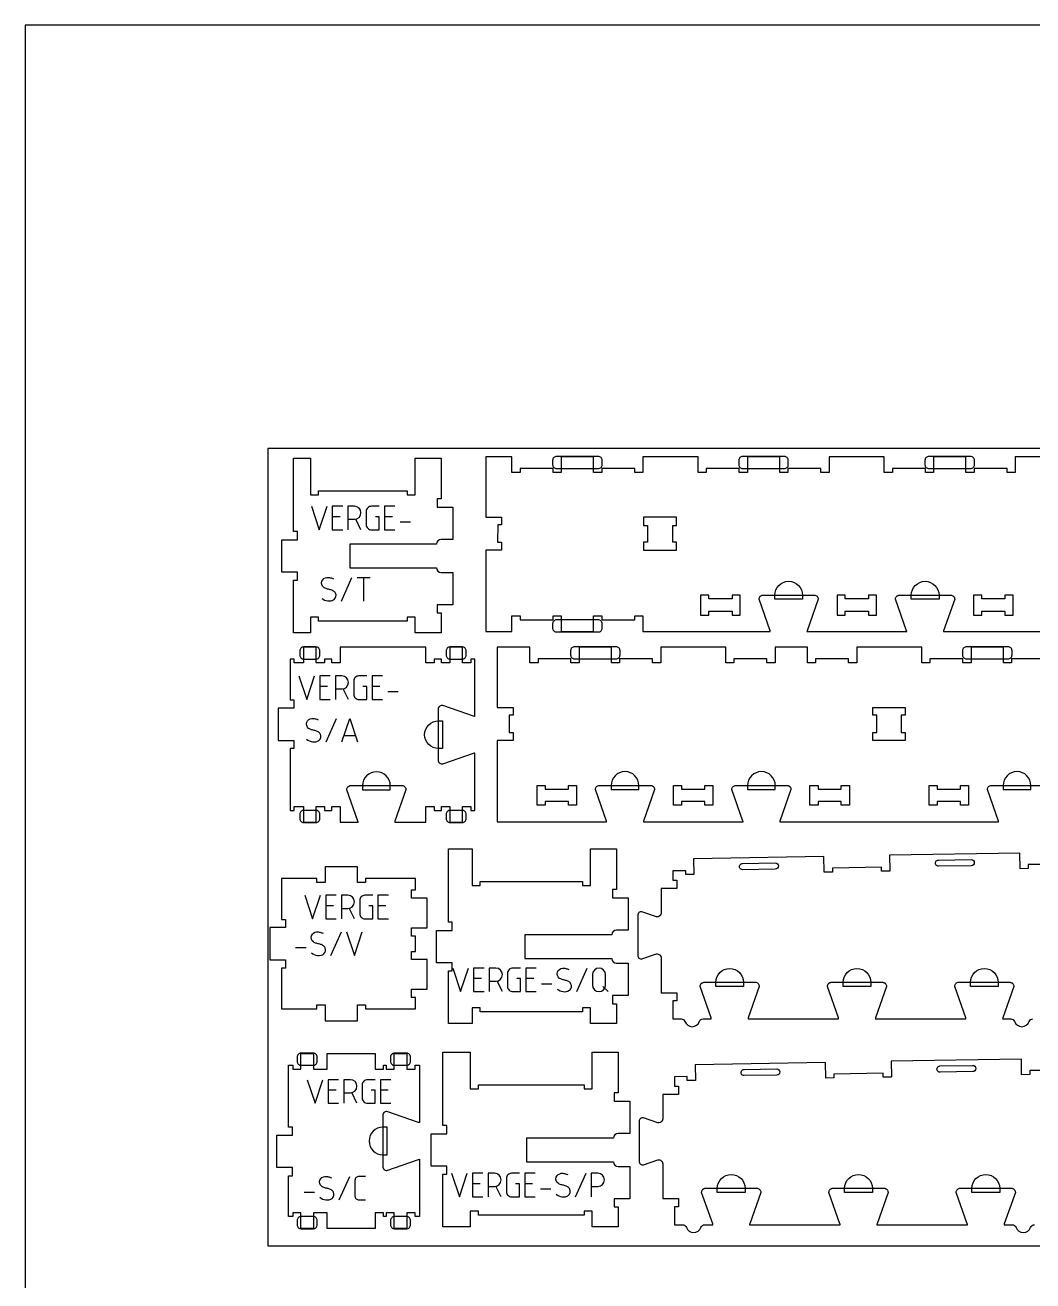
# Model space of a CAD drawing. Extents: x 0 to 4485, y 0 to 14364.
# Drawn here: x 0 to 1543, y 9265 to 11187 of the extents above; entities that cross this region are included whole.
import ezdxf

# ---------------------------------------------------------------- set-up
doc = ezdxf.new("R2010")
doc.units = 0
for name, color, linetype in [('0_SHEET_SPRUCEPLY_2440X122', 1, 'CONTINUOUS'), ('1_ANYTOOL_1MMDEEP_LABELS_S', 2, 'CONTINUOUS'), ('3_ANYTOOL_CUTTHROUGH_INSID', 4, 'CONTINUOUS'), ('4_ANYTOOL_CUTTHROUGH_OUTSI', 5, 'CONTINUOUS'), ('5_ANYTOOL_HALF_MILL_9MM_IN', 3, 'CONTINUOUS'), ('DONOTCUT', 7, 'CONTINUOUS')]:
    doc.layers.add(name, color=color, linetype=linetype)

msp = doc.modelspace()

# ---------------------------------------------------------------- linework, layer by layer
at = {"layer": '0_SHEET_SPRUCEPLY_2440X122'}
msp.add_lwpolyline([(371.7, 10538.9), (371.7, 9318.9), (2811.7, 9318.9), (2811.7, 10538.9)], close=True, dxfattribs=at)
at = {"layer": '1_ANYTOOL_1MMDEEP_LABELS_S', "color": 2}
for points in [[(438.2, 10450.7), (450.2, 10414.7), (462.2, 10450.7)], [(486.2, 10450.7), (470.2, 10450.7), (470.2, 10414.7), (486.2, 10414.7)], [(482.2, 10434.7), (470.2, 10434.7)], [(566.2, 10450.7), (550.2, 10450.7), (550.2, 10414.7), (566.2, 10414.7)], [(562.2, 10434.7), (550.2, 10434.7)], [(514.2, 10414.7), (506.1, 10430.9)], [(574.2, 10426.7), (590.2, 10426.7)], [(484.2, 10305.7), (500.2, 10341.7)], [(508.2, 10341.7), (528.2, 10341.7)], [(518.2, 10341.7), (518.2, 10305.7)], [(419.1, 10191.1), (431.1, 10155.1), (443.1, 10191.1)], [(467.1, 10191.1), (451.1, 10191.1), (451.1, 10155.1), (467.1, 10155.1)], [(547.1, 10191.1), (531.1, 10191.1), (531.1, 10155.1), (547.1, 10155.1)], [(463.1, 10175.1), (451.1, 10175.1)], [(495.1, 10155.1), (487, 10171.2)], [(543.1, 10175.1), (531.1, 10175.1)], [(555.1, 10167.1), (571.1, 10167.1)], [(460.9, 10090.1), (476.9, 10126.1)], [(484.9, 10090.1), (496.9, 10126.1), (508.9, 10090.1)], [(488.2, 10100.1), (505.6, 10100.1)], [(428.2, 9855.4), (440.2, 9819.4), (452.2, 9855.4)], [(476.2, 9855.4), (460.2, 9855.4), (460.2, 9819.4), (476.2, 9819.4)], [(472.2, 9839.4), (460.2, 9839.4)], [(556.2, 9855.4), (540.2, 9855.4), (540.2, 9819.4), (556.2, 9819.4)], [(552.2, 9839.4), (540.2, 9839.4)], [(504.2, 9819.4), (496.1, 9835.5)], [(468.2, 9763.4), (484.2, 9799.4)], [(492.2, 9799.4), (504.2, 9763.4), (516.2, 9799.4)], [(414.2, 9775.4), (430.2, 9775.4)], [(654.6, 9744), (666.6, 9708), (678.6, 9744)], [(702.6, 9744), (686.6, 9744), (686.6, 9708), (702.6, 9708)], [(782.6, 9744), (766.6, 9744), (766.6, 9708), (782.6, 9708)], [(844.6, 9708), (860.6, 9744)], [(698.6, 9728), (686.6, 9728)], [(730.6, 9708), (722.5, 9724.1)], [(778.6, 9728), (766.6, 9728)], [(790.6, 9720), (806.6, 9720)], [(892.6, 9708), (884.6, 9716)], [(432, 9573.3), (444, 9537.3), (456, 9573.3)], [(480, 9573.3), (464, 9573.3), (464, 9537.3), (480, 9537.3)], [(560, 9573.3), (544, 9573.3), (544, 9537.3), (560, 9537.3)], [(476, 9557.3), (464, 9557.3)], [(508, 9537.3), (500, 9553.5)], [(556, 9557.3), (544, 9557.3)], [(481, 9389.3), (497, 9425.3)], [(652.8, 9430.1), (664.8, 9394.1), (676.8, 9430.1)], [(700.8, 9430.1), (684.8, 9430.1), (684.8, 9394.1), (700.8, 9394.1)], [(780.8, 9430.1), (764.8, 9430.1), (764.8, 9394.1), (780.8, 9394.1)], [(842.8, 9394.1), (858.8, 9430.1)], [(427, 9401.3), (443, 9401.3)], [(696.8, 9414.1), (684.8, 9414.1)], [(728.8, 9394.1), (720.7, 9410.2)], [(776.8, 9414.1), (764.8, 9414.1)], [(788.8, 9406.1), (804.8, 9406.1)]]:
    msp.add_lwpolyline(points, dxfattribs=at)
for points in [[(494.2, 10430.7), (504.2, 10430.7, 1), (504.2, 10450.7), (494.2, 10450.7), (494.2, 10414.7)], [(542.2, 10450.7), (530.2, 10450.7, 0.414214), (522.2, 10442.7), (522.2, 10422.7, 0.414214), (530.2, 10414.7), (542.2, 10414.7), (542.2, 10434.7), (536.2, 10434.7)], [(454.2, 10309.7, 0.136555), (463.4, 10305.9, 0.071716), (468.6, 10306, 0.133522), (473.2, 10308.1, 0.344001), (475.3, 10317.5, 0.153745), (471.8, 10321.2, 0.071568), (467.1, 10323, -0.00912), (461.9, 10324.3, -0.090615), (457.3, 10326.5, -0.340346), (454.5, 10335.9, -0.284273), (462.2, 10341.7, -0.092596), (467.2, 10341.3, -0.017533), (472.2, 10339.7)], [(475.1, 10171.1), (485.1, 10171.1, 1), (485.1, 10191.1), (475.1, 10191.1), (475.1, 10155.1)], [(523.1, 10191.1), (511.1, 10191.1, 0.414214), (503.1, 10183.1), (503.1, 10163.1, 0.414214), (511.1, 10155.1), (523.1, 10155.1), (523.1, 10175.1), (517.1, 10175.1)], [(430.9, 10094.1, 0.136555), (440.2, 10090.2, 0.071716), (445.3, 10090.3, 0.133522), (449.9, 10092.4, 0.344001), (452, 10101.8, 0.153745), (448.5, 10105.5, 0.071568), (443.8, 10107.4, -0.00912), (438.6, 10108.7, -0.090615), (434.1, 10110.8, -0.340346), (431.3, 10120.2, -0.284273), (439, 10126.1, -0.092596), (444, 10125.6, -0.017533), (448.9, 10124.1)], [(484.2, 9835.4), (494.2, 9835.4, 1), (494.2, 9855.4), (484.2, 9855.4), (484.2, 9819.4)], [(532.2, 9855.4), (520.2, 9855.4, 0.414214), (512.2, 9847.4), (512.2, 9827.4, 0.414214), (520.2, 9819.4), (532.2, 9819.4), (532.2, 9839.4), (526.2, 9839.4)], [(438.2, 9767.4, 0.136555), (447.5, 9763.5, 0.071716), (452.6, 9763.6, 0.133522), (457.3, 9765.7, 0.344001), (459.3, 9775.1, 0.153745), (455.8, 9778.8, 0.071568), (451.1, 9780.7, -0.00912), (446, 9782, -0.090615), (441.4, 9784.1, -0.340346), (438.6, 9793.5, -0.284273), (446.3, 9799.4, -0.092596), (451.3, 9798.9, -0.017533), (456.2, 9797.4)], [(710.6, 9724), (720.6, 9724, 1), (720.6, 9744), (710.6, 9744), (710.6, 9708)], [(758.6, 9744), (746.6, 9744, 0.414214), (738.6, 9736), (738.6, 9716, 0.414214), (746.6, 9708), (758.6, 9708), (758.6, 9728), (752.6, 9728)], [(814.6, 9712, 0.136555), (823.9, 9708.1, 0.071716), (829, 9708.2, 0.133522), (833.7, 9710.3, 0.344001), (835.7, 9719.7, 0.153745), (832.2, 9723.4, 0.071568), (827.5, 9725.3, -0.00912), (822.4, 9726.5, -0.090615), (817.8, 9728.7, -0.340346), (815, 9738.1, -0.284273), (822.7, 9744, -0.092596), (827.7, 9743.5, -0.017533), (832.6, 9742)], [(488, 9553.3), (498, 9553.3, 1), (498, 9573.3), (488, 9573.3), (488, 9537.3)], [(536, 9573.3), (524, 9573.3, 0.414214), (516, 9565.3), (516, 9545.3, 0.414214), (524, 9537.3), (536, 9537.3), (536, 9557.3), (530, 9557.3)], [(451, 9393.3, 0.136555), (460.3, 9389.4, 0.071716), (465.5, 9389.5, 0.133522), (470.1, 9391.7, 0.344001), (472.1, 9401.1, 0.153745), (468.7, 9404.8, 0.071568), (463.9, 9406.6, -0.00912), (458.8, 9407.9, -0.090615), (454.2, 9410.1, -0.340346), (451.4, 9419.5, -0.284273), (459.1, 9425.3, -0.092596), (464.1, 9424.9, -0.017533), (469, 9423.3)], [(521, 9425.3), (511, 9425.3, 0.414214), (505, 9419.3), (505, 9395.3, 0.414214), (511, 9389.3), (521, 9389.3)], [(708.8, 9410.1), (718.8, 9410.1, 1), (718.8, 9430.1), (708.8, 9430.1), (708.8, 9394.1)], [(756.8, 9430.1), (744.8, 9430.1, 0.414214), (736.8, 9422.1), (736.8, 9402.1, 0.414214), (744.8, 9394.1), (756.8, 9394.1), (756.8, 9414.1), (750.8, 9414.1)], [(812.8, 9398.1, 0.136555), (822.1, 9394.2, 0.071716), (827.2, 9394.3, 0.133522), (831.8, 9396.4, 0.344001), (833.9, 9405.8, 0.153745), (830.4, 9409.5, 0.071568), (825.7, 9411.4, -0.00912), (820.5, 9412.6, -0.090615), (816, 9414.8, -0.340346), (813.2, 9424.2, -0.284273), (820.9, 9430.1, -0.092596), (825.9, 9429.6, -0.017533), (830.8, 9428.1)], [(866.8, 9410.1), (876.8, 9410.1, 1), (876.8, 9430.1), (866.8, 9430.1), (866.8, 9394.1)]]:
    msp.add_lwpolyline(points, format="xyb", dxfattribs=at)
msp.add_lwpolyline([(868.6, 9718, 1), (888.6, 9718), (888.6, 9734, 1), (868.6, 9734)], format="xyb", close=True, dxfattribs=at)
at = {"layer": '3_ANYTOOL_CUTTHROUGH_INSID'}
for points in [[(991.4, 10395.8), (991.4, 10421.3), (997.4, 10421.3), (997.4, 10433.8), (946.9, 10433.8), (946.9, 10421.3), (952.9, 10421.3), (952.9, 10395.8), (946.9, 10395.8), (946.9, 10383.3), (997.4, 10383.3), (997.4, 10395.8)], [(1046.7, 10290.3), (1082.2, 10290.3), (1082.2, 10284.3), (1094.7, 10284.3), (1094.7, 10314.8), (1082.2, 10314.8), (1082.2, 10308.8), (1046.7, 10308.8), (1046.7, 10314.8), (1034.2, 10314.8), (1034.2, 10284.3), (1046.7, 10284.3)], [(1255.6, 10290.3), (1291.1, 10290.3), (1291.1, 10284.3), (1303.6, 10284.3), (1303.6, 10314.8), (1291.1, 10314.8), (1291.1, 10308.8), (1255.6, 10308.8), (1255.6, 10314.8), (1243.1, 10314.8), (1243.1, 10284.3), (1255.6, 10284.3)], [(1464.5, 10290.3), (1500, 10290.3), (1500, 10284.3), (1512.5, 10284.3), (1512.5, 10314.8), (1500, 10314.8), (1500, 10308.8), (1464.5, 10308.8), (1464.5, 10314.8), (1452, 10314.8), (1452, 10284.3), (1464.5, 10284.3)], [(1347.4, 10142.4), (1347.4, 10131.1), (1341.4, 10131.1), (1341.4, 10104.6), (1347.4, 10104.6), (1347.4, 10092.1), (1297.8, 10092.1), (1297.8, 10104.6), (1303.8, 10104.6), (1303.8, 10131.1), (1297.8, 10131.1), (1297.7, 10142.6), (1347.4, 10142.6)], [(831.7, 9999.1), (796.2, 9999.1), (796.2, 9993.1), (783.7, 9993.1), (783.7, 10023.6), (796.2, 10023.6), (796.2, 10017.6), (831.7, 10017.6), (831.7, 10023.6), (844.2, 10023.6), (844.2, 9993.1), (831.7, 9993.1)], [(1040.6, 9999.1), (1005.1, 9999.1), (1005.1, 9993.1), (992.6, 9993.1), (992.6, 10023.6), (1005.1, 10023.6), (1005.1, 10017.6), (1040.6, 10017.6), (1040.6, 10023.6), (1053.1, 10023.6), (1053.1, 9993.1), (1040.6, 9993.1)], [(1249.5, 9999.1), (1214, 9999.1), (1214, 9993.1), (1201.5, 9993.1), (1201.5, 10023.6), (1214, 10023.6), (1214, 10017.6), (1249.5, 10017.6), (1249.5, 10023.6), (1262, 10023.6), (1262, 9993.1), (1249.5, 9993.1)], [(1431.8, 9999.1), (1396.3, 9999.1), (1396.3, 9993.1), (1383.8, 9993.1), (1383.8, 10023.6), (1396.3, 10023.6), (1396.3, 10017.6), (1431.8, 10017.6), (1431.8, 10023.6), (1444.3, 10023.6), (1444.3, 9993.1), (1431.8, 9993.1)]]:
    msp.add_lwpolyline(points, close=True, dxfattribs=at)
for points in [[(1098.4, 9904.1), (1148.3, 9905, -1), (1148.5, 9895.5), (1098.5, 9894.6, -1)], [(1398.3, 9909.4), (1448.3, 9910.2, -1), (1448.5, 9900.7), (1398.5, 9899.9, -1)], [(1100.7, 9589), (1150.7, 9589.9, -1), (1150.8, 9580.4), (1100.8, 9579.5, -1)], [(1400.6, 9594.3), (1450.6, 9595.1, -1), (1450.8, 9585.6), (1400.8, 9584.8, -1)]]:
    msp.add_lwpolyline(points, format="xyb", close=True, dxfattribs=at)
at = {"layer": '4_ANYTOOL_CUTTHROUGH_OUTSI'}
for points in [[(637.1, 10399.9, 0.404147), (629.9, 10392.9), (496.9, 10392.9), (496.9, 10356.4), (629.9, 10356.4), (629.9, 10356.4, 0.404147), (637.1, 10349.4), (654.9, 10349.4), (654.9, 10299.9), (630.9, 10299.9), (630.9, 10287.4), (636.9, 10287.4), (636.9, 10256.9), (597.4, 10256.9), (597.4, 10280.9), (584.9, 10280.9), (584.9, 10274.9), (449.3, 10274.9), (449.3, 10280.9), (436.8, 10280.9), (436.8, 10256.9), (411.1, 10256.9), (411.1, 10337.4), (417.1, 10337.4), (417.1, 10337.7), (417.1, 10349.7), (417.1, 10349.9), (393.1, 10349.9), (393.1, 10399.4), (417.1, 10399.4), (417.1, 10399.7), (417.1, 10411.7), (417.1, 10411.9), (411.1, 10411.9), (411.1, 10524.4), (436.8, 10524.4), (436.8, 10468.7), (436.8, 10468.4), (449.3, 10468.4), (449.3, 10468.7), (449.3, 10474.4), (584.9, 10474.4), (584.9, 10468.4), (585.1, 10468.4), (597.1, 10468.4), (597.4, 10468.4), (597.4, 10468.7), (597.4, 10524.4), (636.9, 10524.4), (636.9, 10461.9), (630.9, 10461.9), (630.9, 10449.4), (654.9, 10449.4), (654.9, 10399.9), (637.1, 10399.9)], [(482.2, 10234.9), (482.2, 10211.1), (482.2, 10210.9), (469.7, 10210.9), (469.7, 10216.9), (458.2, 10216.9), (458.2, 10210.9), (445.7, 10210.9), (445.7, 10234.9), (426.2, 10234.9), (426.2, 10210.9), (412.1, 10210.9), (412.1, 10216.9), (405.6, 10216.9), (405.6, 10154.4), (411.6, 10154.4), (411.6, 10141.9), (387.6, 10141.9), (387.6, 10092.4), (411.6, 10092.4), (411.6, 10079.9), (405.6, 10079.9), (405.6, 9985.4), (412.1, 9985.4), (412.1, 9991.1), (412.1, 9991.3), (426.2, 9991.3), (426.2, 9967.4), (445.7, 9967.4), (445.7, 9991.3), (458.2, 9991.3), (458.2, 9985.4), (469.7, 9985.4), (469.7, 9991.3), (482.2, 9991.3), (482.2, 9991.1), (482.2, 9967.4), (509.7, 9967.4, 0.061485), (509.5, 9968.7), (492.6, 10017), (492.6, 10017.1), (492.6, 10017.1, -0.198912), (494.4, 10021.5), (494.5, 10021.6), (494.6, 10021.7), (494.7, 10021.8), (494.9, 10021.9), (495, 10022), (495.1, 10022.1), (495.2, 10022.2), (495.4, 10022.3), (495.5, 10022.4), (495.6, 10022.5), (495.7, 10022.5), (495.9, 10022.6), (496, 10022.7), (496.2, 10022.7), (496.3, 10022.8), (496.4, 10022.9), (496.6, 10022.9), (496.7, 10023), (496.9, 10023), (497, 10023.1), (497.2, 10023.1), (497.3, 10023.2), (497.5, 10023.2), (497.6, 10023.2), (497.8, 10023.3), (497.9, 10023.3), (498.1, 10023.3), (498.2, 10023.3), (498.4, 10023.3), (498.5, 10023.3), (498.7, 10023.3), (498.8, 10023.4), (576.8, 10023.4, -0.414214), (583.1, 10017.1), (583.1, 10017.1), (583.1, 10017), (566.2, 9968.7, 0.061485), (565.9, 9967.4), (613.7, 9967.4), (613.7, 9991.1), (613.7, 9991.3), (626.2, 9991.3), (626.2, 9991.1), (626.2, 9985.4), (637.7, 9985.4), (637.7, 9991.3), (650.2, 9991.3), (650.2, 9991.1), (650.2, 9967.4), (669.7, 9967.4), (669.7, 9991.1), (669.7, 9991.3), (682.2, 9991.3), (682.2, 9985.4), (688.7, 9985.4), (688.7, 10073, 0.061485), (687.3, 10072.8), (639, 10055.9), (639, 10055.9), (638.9, 10055.9, -0.198912), (634.5, 10057.7), (634.4, 10057.8), (634.3, 10057.9), (634.2, 10058), (634.1, 10058.1), (634, 10058.2), (633.9, 10058.4), (633.8, 10058.5), (633.7, 10058.6), (633.7, 10058.7), (633.6, 10058.9), (633.5, 10059), (633.4, 10059.1), (633.4, 10059.3), (633.3, 10059.4), (633.2, 10059.6), (633.2, 10059.7), (633.1, 10059.9), (633, 10060), (633, 10060.1), (632.9, 10060.3), (632.9, 10060.4), (632.9, 10060.6), (632.8, 10060.7), (632.8, 10060.9), (632.8, 10061), (632.7, 10061.2), (632.7, 10061.3), (632.7, 10061.5), (632.7, 10061.6), (632.7, 10061.8), (632.7, 10062), (632.7, 10062.1), (632.7, 10140.1), (632.7, 10140.3), (632.7, 10140.4), (632.7, 10140.6), (632.7, 10140.7), (632.7, 10140.9), (632.7, 10141), (632.8, 10141.2), (632.8, 10141.3), (632.8, 10141.5), (632.9, 10141.6), (632.9, 10141.8), (632.9, 10141.9), (633, 10142.1), (633, 10142.2), (633.1, 10142.3), (633.2, 10142.5), (633.2, 10142.6), (633.3, 10142.8), (633.4, 10142.9), (633.4, 10143.1), (633.5, 10143.2), (633.6, 10143.3), (633.7, 10143.5), (633.7, 10143.6), (633.8, 10143.7), (633.9, 10143.8), (634, 10144), (634.1, 10144.1), (634.2, 10144.2), (634.3, 10144.3), (634.4, 10144.4), (634.5, 10144.5, -0.198912), (638.9, 10146.4), (639, 10146.4), (639, 10146.3), (687.3, 10129.4, 0.061485), (688.7, 10129.2), (688.7, 10216.9), (682.2, 10216.9), (682.2, 10210.9), (669.7, 10210.9), (669.7, 10211.1), (669.7, 10234.9), (650.2, 10234.9), (650.2, 10211.1), (650.2, 10210.9), (637.7, 10210.9), (637.7, 10211.1), (637.7, 10216.9), (626.2, 10216.9), (626.2, 10210.9), (613.7, 10210.9), (613.7, 10211.1), (613.7, 10234.9)], [(905.5, 9802.1, 0.404147), (898.2, 9795.1), (765.2, 9795.1), (765.2, 9794.8), (765.2, 9758.8), (765.2, 9758.6), (898.2, 9758.6), (898.2, 9758.6, 0.404147), (905.5, 9751.6), (923.2, 9751.6), (923.2, 9702.1), (899.2, 9702.1), (899.2, 9701.8), (899.2, 9689.8), (899.2, 9689.6), (905.2, 9689.6), (905.2, 9659.1), (865.7, 9659.1), (865.7, 9682.8), (865.7, 9683.1), (853.2, 9683.1), (853.2, 9677.1), (696.7, 9677.1), (696.7, 9683.1), (684.2, 9683.1), (684.2, 9682.8), (684.2, 9659.1), (648, 9659.1), (648, 9739.6), (654, 9739.6), (654, 9739.8), (654, 9751.8), (654, 9752.1), (630, 9752.1), (630, 9801.6), (654, 9801.6), (654, 9801.8), (654, 9813.8), (654, 9814.1), (648, 9814.1), (648, 9926.6), (684.2, 9926.6), (684.2, 9870.8), (684.2, 9870.6), (696.7, 9870.6), (696.7, 9876.6), (853.2, 9876.6), (853.2, 9870.8), (853.2, 9870.6), (853.5, 9870.6), (865.5, 9870.6), (865.7, 9870.6), (865.7, 9870.8), (865.7, 9926.6), (905.2, 9926.6), (905.2, 9864.1), (899.2, 9864.1), (899.2, 9863.8), (899.2, 9851.8), (899.2, 9851.6), (923.2, 9851.6), (923.2, 9802.1), (905.5, 9802.1)], [(462.6, 9345.8), (462.6, 9369.8), (441.7, 9369.8), (441.7, 9369.6), (441.7, 9345.8), (422.2, 9345.8), (422.2, 9369.6), (422.2, 9369.8), (409.7, 9369.8), (409.7, 9369.6), (409.7, 9363.8), (403.2, 9363.8), (403.2, 9426.3), (409.2, 9426.3), (409.2, 9426.6), (409.2, 9438.6), (409.2, 9438.8), (385.2, 9438.8), (385.2, 9488.3), (409.2, 9488.3), (409.2, 9488.6), (409.2, 9500.6), (409.2, 9500.8), (403.2, 9500.8), (403.2, 9595.3), (409.7, 9595.3), (409.7, 9589.3), (422.2, 9589.3), (422.2, 9589.6), (422.2, 9613.3), (441.7, 9613.3), (441.7, 9589.6), (441.7, 9589.3), (441.9, 9589.3), (462.4, 9589.3), (462.6, 9589.3), (462.6, 9613.3), (536.1, 9613.3), (536.1, 9589.3), (548.6, 9589.3), (548.6, 9595.3), (552.6, 9595.3), (552.6, 9589.3), (565.1, 9589.3), (565.1, 9589.6), (565.1, 9613.3), (584.6, 9613.3), (584.6, 9589.6), (584.6, 9589.3), (597.1, 9589.3), (597.1, 9595.3), (603.6, 9595.3), (603.6, 9507.7), (603.6, 9507.7, -0.061485), (602.2, 9507.9), (553.9, 9524.8), (553.9, 9524.8), (553.9, 9524.8), (553.9, 9524.8, 0.198912), (549.4, 9523), (549.3, 9522.9), (549.2, 9522.8), (549.1, 9522.7), (549, 9522.5), (548.9, 9522.4), (548.8, 9522.3), (548.8, 9522.2), (548.7, 9522.1), (548.6, 9521.9), (548.5, 9521.8), (548.4, 9521.7), (548.3, 9521.5), (548.3, 9521.4), (548.2, 9521.2), (548.1, 9521.1), (548.1, 9521), (548, 9520.8), (548, 9520.7), (547.9, 9520.5), (547.9, 9520.4), (547.8, 9520.2), (547.8, 9520.1), (547.8, 9519.9), (547.7, 9519.8), (547.7, 9519.6), (547.7, 9519.5), (547.7, 9519.3), (547.6, 9519.2), (547.6, 9519), (547.6, 9518.9), (547.6, 9518.7), (547.6, 9518.6), (547.6, 9440.6), (547.6, 9440.4), (547.6, 9440.3), (547.6, 9440.1), (547.6, 9440), (547.7, 9439.8), (547.7, 9439.7), (547.7, 9439.5), (547.7, 9439.4), (547.8, 9439.2), (547.8, 9439.1), (547.8, 9438.9), (547.9, 9438.8), (547.9, 9438.6), (548, 9438.5), (548, 9438.3), (548.1, 9438.2), (548.1, 9438), (548.2, 9437.9), (548.3, 9437.8), (548.3, 9437.6), (548.4, 9437.5), (548.5, 9437.4), (548.6, 9437.2), (548.7, 9437.1), (548.8, 9437), (548.8, 9436.8), (548.9, 9436.7), (549, 9436.6), (549.1, 9436.5), (549.2, 9436.4), (549.3, 9436.3), (549.4, 9436.2, 0.198912), (553.9, 9434.3), (553.9, 9434.3), (553.9, 9434.3), (602.2, 9451.2), (602.2, 9451.2, -0.061485), (603.6, 9451.5), (603.6, 9363.8), (597.1, 9363.8), (597.1, 9369.6), (597.1, 9369.8), (584.6, 9369.8), (584.6, 9369.6), (584.6, 9345.8), (565.1, 9345.8), (565.1, 9369.6), (565.1, 9369.8), (552.6, 9369.8), (552.6, 9363.8), (548.6, 9363.8), (548.6, 9369.8), (536.1, 9369.8), (536.1, 9345.8), (462.6, 9345.8)], [(908.1, 9491, 0.404147), (900.8, 9484), (767.8, 9484), (767.8, 9483.8), (767.8, 9447.8), (767.8, 9447.5), (900.8, 9447.5), (900.8, 9447.5, 0.404147), (908.1, 9440.5), (925.8, 9440.5), (925.8, 9391), (901.8, 9391), (901.8, 9378.8), (901.8, 9378.5), (907.8, 9378.5), (907.8, 9348), (868.3, 9348), (868.3, 9372), (855.8, 9372), (855.8, 9371.8), (855.8, 9366), (693.9, 9366), (693.9, 9372), (681.4, 9372), (681.4, 9371.8), (681.4, 9348), (639.6, 9348), (639.6, 9428.5), (645.6, 9428.5), (645.6, 9441), (621.6, 9441), (621.6, 9490.5), (645.6, 9490.5), (645.6, 9490.8), (645.6, 9503), (639.6, 9503), (639.6, 9615.5), (681.4, 9615.5), (681.4, 9559.8), (681.4, 9559.5), (693.9, 9559.5), (693.9, 9565.5), (855.8, 9565.5), (855.8, 9559.5), (856.1, 9559.5), (868.1, 9559.5), (868.3, 9559.5), (868.3, 9559.8), (868.3, 9615.5), (907.8, 9615.5), (907.8, 9553), (901.8, 9553), (901.8, 9540.5), (925.8, 9540.5), (925.8, 9491), (908.1, 9491)]]:
    msp.add_lwpolyline(points, format="xyb", close=True, dxfattribs=at)
for points in [[(1573.3, 10526.3), (1515.7, 10526.3), (1515.7, 10502.6), (1515.7, 10502.3), (1503.2, 10502.3), (1503.2, 10508.3), (1452.7, 10508.3), (1452.7, 10502.3), (1440.2, 10502.3), (1440.2, 10502.6), (1440.2, 10526.3), (1390.7, 10526.3), (1390.7, 10502.6), (1390.7, 10502.3), (1378.2, 10502.3), (1378.2, 10508.3), (1327.7, 10508.3), (1327.7, 10502.3), (1315.2, 10502.3), (1315.2, 10502.6), (1315.2, 10526.3), (1230.7, 10526.3), (1230.7, 10502.6), (1230.7, 10502.3), (1218.2, 10502.3), (1218.2, 10502.6), (1218.2, 10508.3), (1167.7, 10508.3), (1167.7, 10502.6), (1167.7, 10502.3), (1155.2, 10502.3), (1155.2, 10526.3), (1105.7, 10526.3), (1105.7, 10502.6), (1105.7, 10502.3), (1093.2, 10502.3), (1093.2, 10508.3), (1042.7, 10508.3), (1042.7, 10502.3), (1030.2, 10502.3), (1030.2, 10502.6), (1030.2, 10526.3), (945.7, 10526.3), (945.7, 10502.6), (945.7, 10502.3), (933.2, 10502.3), (933.2, 10508.3), (882.7, 10508.3), (882.7, 10502.3), (870.2, 10502.3), (870.2, 10502.6), (870.2, 10526.3), (820.7, 10526.3), (820.7, 10502.3), (808.2, 10502.3), (808.2, 10508.3), (757.7, 10508.3), (757.7, 10502.3), (745.2, 10502.3), (745.2, 10502.6), (745.2, 10526.3), (705.4, 10526.3), (705.5, 10433.8), (729.5, 10433.8), (729.5, 10433.6), (729.5, 10422.3), (723.5, 10422.3), (723.4, 10395.8), (729.4, 10395.8), (729.4, 10395.6), (729.4, 10383.6), (729.4, 10383.3), (705.4, 10383.3), (705.4, 10258.8), (745.2, 10258.8), (745.2, 10282.6), (745.2, 10282.8), (757.7, 10282.8), (757.7, 10282.6), (757.7, 10276.8), (808.2, 10276.8), (808.2, 10282.6), (808.2, 10282.8), (820.7, 10282.8), (820.7, 10282.6), (820.7, 10258.8), (870.2, 10258.8), (870.2, 10282.6), (870.2, 10282.8), (882.7, 10282.8), (882.7, 10276.8), (933.2, 10276.8), (933.2, 10282.6), (933.2, 10282.8), (945.7, 10282.8), (945.7, 10282.6), (945.7, 10258.8), (1140.8, 10258.8), (1140.8, 10258.8, 0.061485), (1140.6, 10260.2), (1123.7, 10308.5), (1123.7, 10308.5), (1123.7, 10308.6), (1123.7, 10308.6, -0.198912), (1125.5, 10313), (1125.6, 10313.1), (1125.7, 10313.2), (1125.8, 10313.3), (1126, 10313.4), (1126.1, 10313.5), (1126.2, 10313.6), (1126.3, 10313.7), (1126.4, 10313.7), (1126.6, 10313.8), (1126.7, 10313.9), (1126.8, 10314), (1127, 10314.1), (1127.1, 10314.1), (1127.3, 10314.2), (1127.4, 10314.3), (1127.5, 10314.3), (1127.7, 10314.4), (1127.8, 10314.4), (1128, 10314.5), (1128.1, 10314.5), (1128.3, 10314.6), (1128.4, 10314.6), (1128.6, 10314.7), (1128.7, 10314.7), (1128.9, 10314.7), (1129, 10314.7), (1129.2, 10314.8), (1129.3, 10314.8), (1129.5, 10314.8), (1129.6, 10314.8), (1129.8, 10314.8), (1129.9, 10314.8), (1207.9, 10314.8, -0.414214), (1214.2, 10308.6), (1214.2, 10308.5), (1214.2, 10308.5), (1197.3, 10260.2), (1197.3, 10260.2, 0.061485), (1197, 10258.8), (1349.7, 10258.8, 0.061485), (1349.5, 10260.2), (1332.6, 10308.5), (1332.6, 10308.5), (1332.6, 10308.6), (1332.6, 10308.6, -0.198912), (1334.4, 10313), (1334.5, 10313.1), (1334.6, 10313.2), (1334.7, 10313.3), (1334.9, 10313.4), (1335, 10313.5), (1335.1, 10313.6), (1335.2, 10313.7), (1335.3, 10313.7), (1335.5, 10313.8), (1335.6, 10313.9), (1335.7, 10314), (1335.9, 10314.1), (1336, 10314.1), (1336.2, 10314.2), (1336.3, 10314.3), (1336.4, 10314.3), (1336.6, 10314.4), (1336.7, 10314.4), (1336.9, 10314.5), (1337, 10314.5), (1337.2, 10314.6), (1337.3, 10314.6), (1337.5, 10314.7), (1337.6, 10314.7), (1337.8, 10314.7), (1337.9, 10314.7), (1338.1, 10314.8), (1338.2, 10314.8), (1338.4, 10314.8), (1338.5, 10314.8), (1338.7, 10314.8), (1338.8, 10314.8), (1416.8, 10314.8, -0.414214), (1423.1, 10308.6), (1423.1, 10308.5), (1423.1, 10308.5), (1406.2, 10260.2), (1406.2, 10260.2, 0.061485), (1405.9, 10258.8), (1573.3, 10258.8)], [(1560.8, 10217.1), (1510.3, 10217.1), (1510.3, 10211.1), (1497.8, 10211.1), (1497.8, 10211.4), (1497.8, 10235.1), (1448.3, 10235.1), (1448.3, 10211.1), (1435.8, 10211.1), (1435.8, 10217.1), (1385.3, 10217.1), (1385.3, 10211.1), (1372.8, 10211.1), (1372.8, 10211.4), (1372.8, 10235.1), (1273.2, 10235.1), (1273.2, 10211.4), (1273.2, 10211.1), (1260.7, 10211.1), (1260.7, 10217.1), (1210.2, 10217.1), (1210.2, 10211.1), (1197.7, 10211.1), (1197.7, 10211.4), (1197.7, 10235.1), (1148.2, 10235.1), (1148.2, 10211.4), (1148.2, 10211.1), (1135.7, 10211.1), (1135.7, 10211.4), (1135.7, 10217.1), (1085.2, 10217.1), (1085.2, 10211.4), (1085.2, 10211.1), (1072.7, 10211.1), (1072.7, 10211.4), (1072.7, 10235.1), (973.2, 10235.1), (973.2, 10211.4), (973.2, 10211.1), (960.7, 10211.1), (960.7, 10217.1), (910.2, 10217.1), (910.2, 10211.4), (910.2, 10211.1), (897.7, 10211.1), (897.7, 10211.4), (897.7, 10235.1), (848.2, 10235.1), (848.2, 10211.4), (848.2, 10211.1), (835.7, 10211.1), (835.7, 10217.1), (785.2, 10217.1), (785.2, 10211.1), (772.7, 10211.1), (772.7, 10235.1), (722.9, 10235.1), (722.9, 10142.6), (747.3, 10142.6), (747.3, 10142.4), (747.3, 10131.1), (741.3, 10131.1), (741.3, 10104.6), (747.3, 10104.6), (747.3, 10092.1), (722.9, 10092.1), (722.9, 9967.6), (890.3, 9967.6), (890.3, 9967.6, 0.061485), (890, 9969), (873.1, 10017.3), (873.1, 10017.3), (873.1, 10017.4), (873.1, 10017.4, -0.414214), (879.4, 10023.6), (957.4, 10023.6), (957.5, 10023.6), (957.7, 10023.6), (957.8, 10023.6), (958, 10023.6), (958.1, 10023.6), (958.3, 10023.5), (958.4, 10023.5), (958.6, 10023.5), (958.7, 10023.5), (958.9, 10023.4), (959, 10023.4), (959.2, 10023.3), (959.3, 10023.3), (959.5, 10023.2), (959.6, 10023.2), (959.8, 10023.1), (959.9, 10023.1), (960, 10023), (960.2, 10022.9), (960.3, 10022.9), (960.5, 10022.8), (960.6, 10022.7), (960.7, 10022.6), (960.9, 10022.5), (961, 10022.5), (961.1, 10022.4), (961.2, 10022.3), (961.3, 10022.2), (961.5, 10022.1), (961.6, 10022), (961.7, 10021.9), (961.8, 10021.8, -0.198912), (963.6, 10017.4), (963.6, 10017.3), (963.6, 10017.3), (946.7, 9969), (946.7, 9969, 0.061485), (946.5, 9967.6), (1099.2, 9967.6, 0.061485), (1098.9, 9969), (1082, 10017.3), (1082, 10017.3), (1082, 10017.4), (1082, 10017.4, -0.414214), (1088.3, 10023.6), (1166.3, 10023.6), (1166.4, 10023.6), (1166.6, 10023.6), (1166.7, 10023.6), (1166.9, 10023.6), (1167, 10023.6), (1167.2, 10023.5), (1167.3, 10023.5), (1167.5, 10023.5), (1167.6, 10023.5), (1167.8, 10023.4), (1167.9, 10023.4), (1168.1, 10023.3), (1168.2, 10023.3), (1168.4, 10023.2), (1168.5, 10023.2), (1168.7, 10023.1), (1168.8, 10023.1), (1169, 10023), (1169.1, 10022.9), (1169.2, 10022.9), (1169.4, 10022.8), (1169.5, 10022.7), (1169.6, 10022.6), (1169.8, 10022.5), (1169.9, 10022.5), (1170, 10022.4), (1170.1, 10022.3), (1170.2, 10022.2), (1170.4, 10022.1), (1170.5, 10022), (1170.6, 10021.9), (1170.7, 10021.8, -0.198912), (1172.5, 10017.4), (1172.5, 10017.3), (1172.5, 10017.3), (1155.6, 9969), (1155.6, 9969, 0.061485), (1155.4, 9967.6), (1322.7, 9967.6), (1490.4, 9967.6), (1490.4, 9967.6, 0.061485), (1490.1, 9969), (1473.2, 10017.3), (1473.2, 10017.3), (1473.2, 10017.4), (1473.2, 10017.4, -0.414214), (1479.5, 10023.6), (1557.5, 10023.6)], [(1555.3, 9902.6), (1535.7, 9902.3), (1535.8, 9896.5), (1535.8, 9896.3), (1535.6, 9896.2), (1523.3, 9896), (1522.9, 9920), (1323.4, 9916.6), (1323.8, 9892.8), (1323.8, 9892.6), (1323.6, 9892.5), (1311.6, 9892.3), (1311.3, 9892.3), (1311.2, 9898.3), (1235.8, 9897), (1235.9, 9891), (1223.6, 9890.8), (1223.4, 9890.8), (1223.4, 9891.1), (1222.9, 9914.8), (1023.5, 9911.3), (1023.9, 9887.3), (1023.6, 9887.3), (1011.6, 9887.1), (1011.4, 9887.1), (1011.4, 9887.4), (1011.3, 9893.1), (991.8, 9892.8), (991.8, 9878.4), (997.8, 9878.4), (997.8, 9878.2), (997.8, 9866.2), (997.8, 9865.9), (973.8, 9865.9), (973.8, 9828.7), (973.8, 9828.7), (973.8, 9828.5), (973.7, 9828.4), (973.7, 9828.2), (973.7, 9828), (973.7, 9827.9), (973.7, 9827.7), (973.6, 9827.5), (973.6, 9827.4), (973.6, 9827.2), (973.5, 9827), (973.5, 9826.9), (973.4, 9826.7), (973.4, 9826.5), (973.3, 9826.4), (973.2, 9826.2), (973.2, 9826.1), (973.1, 9825.9), (973, 9825.8), (972.9, 9825.6), (972.9, 9825.5), (972.8, 9825.3), (972.7, 9825.2), (972.6, 9825), (972.5, 9824.9), (972.4, 9824.8), (972.3, 9824.6), (972.1, 9824.5), (972, 9824.4), (971.9, 9824.3), (971.8, 9824.1), (971.7, 9824), (971.5, 9823.9, -0.220464), (966.5, 9822.5), (966.5, 9822.5), (966.4, 9822.5), (944.4, 9830.2), (944.4, 9830.2, 0.219504), (939.8, 9828.9, 0.220464), (937.8, 9824.5), (937.8, 9763.7, 0.462342), (944.4, 9758), (966.4, 9765.7), (966.5, 9765.7), (966.5, 9765.7), (966.5, 9765.7, -0.220464), (971.5, 9764.3), (971.7, 9764.2), (971.8, 9764.1), (971.9, 9764), (972, 9763.8), (972.1, 9763.7), (972.3, 9763.6), (972.4, 9763.5), (972.5, 9763.3), (972.6, 9763.2), (972.7, 9763.1), (972.8, 9762.9), (972.9, 9762.8), (972.9, 9762.6), (973, 9762.5), (973.1, 9762.3), (973.2, 9762.2), (973.2, 9762), (973.3, 9761.8), (973.4, 9761.7), (973.4, 9761.5), (973.5, 9761.4), (973.5, 9761.2), (973.6, 9761), (973.6, 9760.9), (973.6, 9760.7), (973.7, 9760.5), (973.7, 9760.4), (973.7, 9760.2), (973.7, 9760), (973.7, 9759.9), (973.8, 9759.7), (973.8, 9759.5), (973.8, 9706.4), (997.8, 9706.4), (997.8, 9693.9), (991.8, 9693.9), (991.8, 9666.4), (1004.2, 9666.4), (1004.2, 9666.4, -0.317837), (1010.1, 9662.2, 0.317837), (1021.1, 9654.4, 0.317837), (1032.2, 9662.2, -0.317837), (1038.1, 9666.4), (1050.5, 9666.4, 0.061485), (1050.3, 9667.8), (1033.4, 9716), (1033.4, 9716.1), (1033.4, 9716.1), (1033.4, 9716.1, -0.198912), (1035.2, 9720.5), (1035.3, 9720.6), (1035.4, 9720.7), (1035.5, 9720.8), (1035.6, 9720.9), (1035.8, 9721), (1035.9, 9721.1), (1036, 9721.2), (1036.1, 9721.3), (1036.3, 9721.4), (1036.4, 9721.5), (1036.5, 9721.5), (1036.7, 9721.6), (1036.8, 9721.7), (1036.9, 9721.8), (1037.1, 9721.8), (1037.2, 9721.9), (1037.4, 9721.9), (1037.5, 9722), (1037.7, 9722), (1037.8, 9722.1), (1037.9, 9722.1), (1038.1, 9722.2), (1038.2, 9722.2), (1038.4, 9722.2), (1038.5, 9722.3), (1038.7, 9722.3), (1038.9, 9722.3), (1039, 9722.3), (1039.2, 9722.3), (1039.3, 9722.4), (1039.5, 9722.4), (1039.6, 9722.4), (1117.6, 9722.4, -0.414214), (1123.9, 9716.1), (1123.9, 9716.1), (1123.8, 9716), (1106.9, 9667.8), (1106.9, 9667.8, 0.061485), (1106.7, 9666.4), (1245.4, 9666.4, 0.061485), (1245.2, 9667.8), (1228.3, 9716), (1228.3, 9716.1), (1228.3, 9716.1), (1228.3, 9716.1, -0.198912), (1230.1, 9720.5), (1230.2, 9720.6), (1230.3, 9720.7), (1230.4, 9720.8), (1230.5, 9720.9), (1230.7, 9721), (1230.8, 9721.1), (1230.9, 9721.2), (1231, 9721.3), (1231.2, 9721.4), (1231.3, 9721.5), (1231.4, 9721.5), (1231.6, 9721.6), (1231.7, 9721.7), (1231.8, 9721.8), (1232, 9721.8), (1232.1, 9721.9), (1232.3, 9721.9), (1232.4, 9722), (1232.6, 9722), (1232.7, 9722.1), (1232.8, 9722.1), (1233, 9722.2), (1233.1, 9722.2), (1233.3, 9722.2), (1233.4, 9722.3), (1233.6, 9722.3), (1233.8, 9722.3), (1233.9, 9722.3), (1234.1, 9722.3), (1234.2, 9722.4), (1234.4, 9722.4), (1234.5, 9722.4), (1312.5, 9722.4), (1312.7, 9722.4), (1312.8, 9722.4), (1313, 9722.3), (1313.1, 9722.3), (1313.3, 9722.3), (1313.4, 9722.3), (1313.6, 9722.3), (1313.7, 9722.2), (1313.9, 9722.2), (1314, 9722.2), (1314.2, 9722.1), (1314.3, 9722.1), (1314.5, 9722), (1314.6, 9722), (1314.8, 9721.9), (1314.9, 9721.9), (1315, 9721.8), (1315.2, 9721.8), (1315.3, 9721.7), (1315.5, 9721.6), (1315.6, 9721.5), (1315.7, 9721.5), (1315.9, 9721.4), (1316, 9721.3), (1316.1, 9721.2), (1316.2, 9721.1), (1316.4, 9721), (1316.5, 9720.9), (1316.6, 9720.8), (1316.7, 9720.7), (1316.8, 9720.6), (1316.9, 9720.5, -0.198912), (1318.8, 9716.1), (1318.8, 9716.1), (1318.7, 9716), (1301.8, 9667.8), (1301.8, 9667.8, 0.061485), (1301.6, 9666.4), (1440.3, 9666.4, 0.061485), (1440.1, 9667.8), (1423.2, 9716), (1423.2, 9716.1), (1423.2, 9716.1), (1423.2, 9716.1, -0.414214), (1429.4, 9722.4), (1507.4, 9722.4), (1507.6, 9722.4), (1507.7, 9722.4), (1507.9, 9722.3), (1508, 9722.3), (1508.2, 9722.3), (1508.3, 9722.3), (1508.5, 9722.3), (1508.6, 9722.2), (1508.8, 9722.2), (1508.9, 9722.2), (1509.1, 9722.1), (1509.2, 9722.1), (1509.4, 9722), (1509.5, 9722), (1509.7, 9721.9), (1509.8, 9721.9), (1509.9, 9721.8), (1510.1, 9721.8), (1510.2, 9721.7), (1510.4, 9721.6), (1510.5, 9721.5), (1510.6, 9721.5), (1510.8, 9721.4), (1510.9, 9721.3), (1511, 9721.2), (1511.1, 9721.1), (1511.3, 9721), (1511.4, 9720.9), (1511.5, 9720.8), (1511.6, 9720.7), (1511.7, 9720.6), (1511.8, 9720.5, -0.198912), (1513.7, 9716.1), (1513.7, 9716.1), (1513.6, 9716), (1496.7, 9667.8), (1496.7, 9667.8, 0.061485), (1496.5, 9666.4), (1508.9, 9666.4, -0.317837), (1514.8, 9662.2, 0.317837), (1525.9, 9654.4, 0.317837), (1537, 9662.2, -0.317837), (1542.9, 9666.4)], [(1557.6, 9587.5), (1538, 9587.2), (1538.1, 9581.4), (1538.1, 9581.2), (1537.9, 9581.1), (1525.6, 9580.9), (1525.6, 9581.2), (1525.2, 9604.9), (1325.7, 9601.4), (1326.2, 9577.7), (1326.2, 9577.5), (1325.9, 9577.4), (1313.9, 9577.2), (1313.7, 9577.2), (1313.7, 9577.5), (1313.6, 9583.2), (1238.1, 9581.9), (1238.2, 9575.9), (1225.9, 9575.7), (1225.7, 9575.7), (1225.7, 9575.9), (1225.3, 9599.7), (1025.8, 9596.2), (1026.2, 9572.5), (1026.2, 9572.2), (1026, 9572.2), (1014, 9572), (1013.7, 9572), (1013.7, 9572.2), (1013.6, 9578), (994.1, 9577.7), (994.1, 9563.3), (1000.1, 9563.3), (1000.1, 9550.8), (976.1, 9550.8), (976.1, 9513.6), (976.1, 9513.6), (976.1, 9513.4), (976.1, 9513.3), (976.1, 9513.1), (976, 9512.9), (976, 9512.8), (976, 9512.6), (976, 9512.4), (975.9, 9512.3), (975.9, 9512.1), (975.9, 9511.9), (975.8, 9511.8), (975.8, 9511.6), (975.7, 9511.4), (975.6, 9511.3), (975.6, 9511.1), (975.5, 9511), (975.4, 9510.8), (975.3, 9510.7), (975.3, 9510.5), (975.2, 9510.4), (975.1, 9510.2), (975, 9510.1), (974.9, 9509.9), (974.8, 9509.8), (974.7, 9509.7), (974.6, 9509.5), (974.5, 9509.4), (974.3, 9509.3), (974.2, 9509.2), (974.1, 9509), (974, 9508.9), (973.9, 9508.8, -0.220464), (968.8, 9507.4), (968.8, 9507.4), (968.8, 9507.4), (946.7, 9515.1), (946.7, 9515.1, 0.219504), (942.1, 9513.8, 0.220464), (940.1, 9509.4), (940.1, 9448.6, 0.220464), (942.1, 9444.2, 0.219504), (946.7, 9442.9), (968.8, 9450.6), (968.8, 9450.6), (968.8, 9450.6), (968.8, 9450.6, -0.220464), (973.9, 9449.2), (974, 9449.1), (974.1, 9449), (974.2, 9448.9), (974.3, 9448.7), (974.5, 9448.6), (974.6, 9448.5), (974.7, 9448.4), (974.8, 9448.2), (974.9, 9448.1), (975, 9448), (975.1, 9447.8), (975.2, 9447.7), (975.3, 9447.5), (975.3, 9447.4), (975.4, 9447.2), (975.5, 9447.1), (975.6, 9446.9), (975.6, 9446.7), (975.7, 9446.6), (975.8, 9446.4), (975.8, 9446.3), (975.9, 9446.1), (975.9, 9445.9), (975.9, 9445.8), (976, 9445.6), (976, 9445.4), (976, 9445.3), (976, 9445.1), (976.1, 9444.9), (976.1, 9444.8), (976.1, 9444.6), (976.1, 9444.4), (976.1, 9391.3), (1000.1, 9391.3), (1000.1, 9378.8), (994.1, 9378.8), (994.1, 9351.3), (1006.5, 9351.3), (1006.5, 9351.3, -0.317837), (1012.4, 9347.1, 0.317837), (1023.5, 9339.3, 0.317837), (1034.5, 9347.1, -0.317837), (1040.4, 9351.3), (1052.8, 9351.3, 0.061485), (1052.6, 9352.7), (1035.7, 9400.9), (1035.7, 9401), (1035.7, 9401), (1035.7, 9401, -0.198912), (1037.5, 9405.4), (1037.6, 9405.5), (1037.7, 9405.6), (1037.8, 9405.7), (1038, 9405.8), (1038.1, 9405.9), (1038.2, 9406), (1038.3, 9406.1), (1038.4, 9406.2), (1038.6, 9406.3), (1038.7, 9406.4), (1038.8, 9406.4), (1039, 9406.5), (1039.1, 9406.6), (1039.3, 9406.7), (1039.4, 9406.7), (1039.5, 9406.8), (1039.7, 9406.8), (1039.8, 9406.9), (1040, 9406.9), (1040.1, 9407), (1040.3, 9407), (1040.4, 9407.1), (1040.6, 9407.1), (1040.7, 9407.1), (1040.9, 9407.2), (1041, 9407.2), (1041.2, 9407.2), (1041.3, 9407.2), (1041.5, 9407.2), (1041.6, 9407.3), (1041.8, 9407.3), (1041.9, 9407.3), (1119.9, 9407.3, -0.414214), (1126.2, 9401), (1126.2, 9401), (1126.2, 9400.9), (1109.3, 9352.7), (1109.3, 9352.7, 0.061485), (1109, 9351.3), (1247.7, 9351.3, 0.061485), (1247.5, 9352.7), (1230.6, 9400.9), (1230.6, 9401), (1230.6, 9401), (1230.6, 9401, -0.198912), (1232.4, 9405.4), (1232.5, 9405.5), (1232.6, 9405.6), (1232.7, 9405.7), (1232.9, 9405.8), (1233, 9405.9), (1233.1, 9406), (1233.2, 9406.1), (1233.3, 9406.2), (1233.5, 9406.3), (1233.6, 9406.4), (1233.7, 9406.4), (1233.9, 9406.5), (1234, 9406.6), (1234.2, 9406.7), (1234.3, 9406.7), (1234.4, 9406.8), (1234.6, 9406.8), (1234.7, 9406.9), (1234.9, 9406.9), (1235, 9407), (1235.2, 9407), (1235.3, 9407.1), (1235.5, 9407.1), (1235.6, 9407.1), (1235.8, 9407.2), (1235.9, 9407.2), (1236.1, 9407.2), (1236.2, 9407.2), (1236.4, 9407.2), (1236.5, 9407.3), (1236.7, 9407.3), (1236.8, 9407.3), (1314.8, 9407.3), (1315, 9407.3), (1315.1, 9407.3), (1315.3, 9407.2), (1315.4, 9407.2), (1315.6, 9407.2), (1315.7, 9407.2), (1315.9, 9407.2), (1316, 9407.1), (1316.2, 9407.1), (1316.3, 9407.1), (1316.5, 9407), (1316.6, 9407), (1316.8, 9406.9), (1316.9, 9406.9), (1317.1, 9406.8), (1317.2, 9406.8), (1317.4, 9406.7), (1317.5, 9406.7), (1317.6, 9406.6), (1317.8, 9406.5), (1317.9, 9406.4), (1318.1, 9406.4), (1318.2, 9406.3), (1318.3, 9406.2), (1318.4, 9406.1), (1318.6, 9406), (1318.7, 9405.9), (1318.8, 9405.8), (1318.9, 9405.7), (1319, 9405.6), (1319.1, 9405.5), (1319.2, 9405.4, -0.198912), (1321.1, 9401), (1321.1, 9401), (1321.1, 9400.9), (1304.2, 9352.7), (1304.2, 9352.7, 0.061485), (1303.9, 9351.3), (1442.6, 9351.3, 0.061485), (1442.4, 9352.7), (1425.5, 9400.9), (1425.5, 9401), (1425.5, 9401), (1425.5, 9401, -0.414214), (1431.7, 9407.3), (1509.7, 9407.3), (1509.9, 9407.3), (1510, 9407.3), (1510.2, 9407.2), (1510.3, 9407.2), (1510.5, 9407.2), (1510.6, 9407.2), (1510.8, 9407.2), (1510.9, 9407.1), (1511.1, 9407.1), (1511.2, 9407.1), (1511.4, 9407), (1511.5, 9407), (1511.7, 9406.9), (1511.8, 9406.9), (1512, 9406.8), (1512.1, 9406.8), (1512.3, 9406.7), (1512.4, 9406.7), (1512.5, 9406.6), (1512.7, 9406.5), (1512.8, 9406.4), (1513, 9406.4), (1513.1, 9406.3), (1513.2, 9406.2), (1513.3, 9406.1), (1513.5, 9406), (1513.6, 9405.9), (1513.7, 9405.8), (1513.8, 9405.7), (1513.9, 9405.6), (1514, 9405.5), (1514.1, 9405.4, -0.198912), (1516, 9401), (1516, 9401), (1516, 9400.9), (1499.1, 9352.7), (1499.1, 9352.7, 0.061485), (1498.8, 9351.3), (1511.2, 9351.3, -0.317837), (1517.1, 9347.1, 0.317837), (1528.2, 9339.3, 0.317837), (1539.3, 9347.1, -0.317837), (1545.2, 9351.3)]]:
    msp.add_lwpolyline(points, format="xyb", dxfattribs=at)
msp.add_lwpolyline([(597.5, 9863.6), (597.5, 9881.1), (521.2, 9881.1), (521.2, 9875.1), (508.7, 9875.1), (508.7, 9899.1), (459.2, 9899.1), (459.2, 9875.1), (446.7, 9875.1), (446.7, 9881.1), (392.6, 9881.1), (392.6, 9818.6), (398.6, 9818.6), (398.6, 9806.1), (374.6, 9806.1), (374.6, 9756.6), (398.6, 9756.6), (398.6, 9744.1), (392.6, 9744.1), (392.6, 9681.6), (446.7, 9681.6), (446.7, 9687.6), (459.2, 9687.6), (459.2, 9663.6), (508.7, 9663.6), (508.7, 9687.6), (521.2, 9687.6), (521.2, 9681.6), (597.5, 9681.6), (597.5, 9699.1), (591.5, 9699.1), (591.5, 9711.6), (615.5, 9711.6), (615.5, 9757.1), (591.5, 9757.1), (591.5, 9769.6), (597.5, 9769.6), (597.5, 9793.1), (591.5, 9793.1), (591.5, 9805.6), (615.5, 9805.6), (615.5, 9851.1), (591.5, 9851.1), (591.5, 9863.6)], close=True, dxfattribs=at)
at = {"layer": '5_ANYTOOL_HALF_MILL_9MM_IN'}
for points in [[(813.6, 10526.8, 0.414214), (807.6, 10520.8), (807.6, 10514.3, 0.414214), (813.6, 10508.3), (877.4, 10508.3, 0.414214), (883.4, 10514.3), (883.4, 10520.8, 0.414214), (877.4, 10526.8)], [(1098.6, 10526.8, 0.414214), (1092.6, 10520.8), (1092.6, 10514.3, 0.414214), (1098.6, 10508.3), (1162.4, 10508.3, 0.414214), (1168.4, 10514.3), (1168.4, 10520.8, 0.414214), (1162.4, 10526.8)], [(1383.6, 10526.8, 0.414214), (1377.6, 10520.8), (1377.6, 10514.3, 0.414214), (1383.6, 10508.3), (1447.4, 10508.3, 0.414214), (1453.4, 10514.3), (1453.4, 10520.8, 0.414214), (1447.4, 10526.8)], [(1147.7, 10314.6, -1), (1190.2, 10314.6), (1190.2, 10314.3), (1190.2, 10308.3), (1147.7, 10308.3), (1147.7, 10314.3), (1147.7, 10314.6)], [(1356.6, 10314.6, -1), (1399.1, 10314.6), (1399.1, 10314.3), (1399.1, 10308.3), (1356.6, 10308.3), (1356.6, 10314.3), (1356.6, 10314.6)], [(813.6, 10276.8, 0.414214), (807.6, 10270.8), (807.6, 10264.3, 0.414214), (813.6, 10258.3), (877.4, 10258.3, 0.414214), (883.4, 10264.3), (883.4, 10270.8, 0.414214), (877.4, 10276.8)], [(426.6, 10235.4, 0.414214), (420.6, 10229.4), (420.6, 10222.9, 0.414214), (426.6, 10216.9), (445.3, 10216.9, 0.414214), (451.3, 10222.9), (451.3, 10229.4, 0.414214), (445.3, 10235.4)], [(650.6, 10235.4, 0.414214), (644.6, 10229.4), (644.6, 10222.9, 0.414214), (650.6, 10216.9), (669.3, 10216.9, 0.414214), (675.3, 10222.9), (675.3, 10229.4, 0.414214), (669.3, 10235.4)], [(841.1, 10235.6, 0.414214), (835.1, 10229.6), (835.1, 10223.1, 0.414214), (841.1, 10217.1), (904.8, 10217.1, 0.414214), (910.8, 10223.1), (910.8, 10229.6, 0.414214), (904.8, 10235.6)], [(1441.2, 10235.6, 0.414214), (1435.2, 10229.6), (1435.2, 10223.1, 0.414214), (1441.2, 10217.1), (1504.9, 10217.1, 0.414214), (1510.9, 10223.1), (1510.9, 10229.6, 0.414214), (1504.9, 10235.6)], [(632.9, 10079.9, -1), (632.9, 10122.4), (633.2, 10122.4), (639.2, 10122.4), (639.2, 10079.9), (633.2, 10079.9), (632.9, 10079.9)], [(559.1, 10023.1, 1), (516.6, 10023.1), (516.6, 10022.9), (516.6, 10016.9), (559.1, 10016.9), (559.1, 10022.9), (559.1, 10023.1)], [(939.6, 10023.4, 1), (897.1, 10023.4), (897.1, 10023.1), (897.1, 10017.1), (939.6, 10017.1), (939.6, 10023.1), (939.6, 10023.4)], [(1148.5, 10023.4, 1), (1106, 10023.4), (1106, 10023.1), (1106, 10017.1), (1148.5, 10017.1), (1148.5, 10023.1), (1148.5, 10023.4)], [(1539.7, 10023.4, 1), (1497.2, 10023.4), (1497.2, 10023.1), (1497.2, 10017.1), (1539.7, 10017.1), (1539.7, 10023.1), (1539.7, 10023.4)], [(426.6, 9985.4, 0.414214), (420.6, 9979.4), (420.6, 9972.9, 0.414214), (426.6, 9966.9), (445.3, 9966.9, 0.414214), (451.3, 9972.9), (451.3, 9979.4, 0.414214), (445.3, 9985.4)], [(650.6, 9985.4, 0.414214), (644.6, 9979.4), (644.6, 9972.9, 0.414214), (650.6, 9966.9), (669.3, 9966.9, 0.414214), (675.3, 9972.9), (675.3, 9979.4, 0.414214), (669.3, 9985.4)], [(1057.4, 9722.1, -1), (1099.9, 9722.1), (1099.9, 9721.9), (1099.9, 9715.9), (1057.4, 9715.9), (1057.4, 9721.9), (1057.4, 9722.1)], [(1252.3, 9722.1, -1), (1294.8, 9722.1), (1294.8, 9721.9), (1294.8, 9715.9), (1252.3, 9715.9), (1252.3, 9721.9), (1252.3, 9722.1)], [(1447.2, 9722.1, -1), (1489.7, 9722.1), (1489.7, 9721.9), (1489.7, 9715.9), (1447.2, 9715.9), (1447.2, 9721.9), (1447.2, 9722.1)], [(422.5, 9613.8, 0.414214), (416.5, 9607.8), (416.5, 9601.3, 0.414214), (422.5, 9595.3), (441.3, 9595.3, 0.414214), (447.3, 9601.3), (447.3, 9607.8, 0.414214), (441.3, 9613.8)], [(565.5, 9613.8, 0.414214), (559.5, 9607.8), (559.5, 9601.3, 0.414214), (565.5, 9595.3), (584.2, 9595.3, 0.414214), (590.2, 9601.3), (590.2, 9607.8, 0.414214), (584.2, 9613.8)], [(547.9, 9500.8, 1), (547.9, 9458.3), (548.1, 9458.3), (554.1, 9458.3), (554.1, 9500.8), (548.1, 9500.8), (547.9, 9500.8)], [(1059.7, 9407, -1), (1102.2, 9407), (1102.2, 9406.8), (1102.2, 9400.8), (1059.7, 9400.8), (1059.7, 9406.8), (1059.7, 9407)], [(1254.6, 9407, -1), (1297.1, 9407), (1297.1, 9406.8), (1297.1, 9400.8), (1254.6, 9400.8), (1254.6, 9406.8), (1254.6, 9407)], [(1449.5, 9407, -1), (1492, 9407), (1492, 9406.8), (1492, 9400.8), (1449.5, 9400.8), (1449.5, 9406.8), (1449.5, 9407)], [(422.5, 9363.8, 0.414214), (416.5, 9357.8), (416.5, 9351.3, 0.414214), (422.5, 9345.3), (441.3, 9345.3, 0.414214), (447.3, 9351.3), (447.3, 9357.8, 0.414214), (441.3, 9363.8)], [(565.5, 9363.8, 0.414214), (559.5, 9357.8), (559.5, 9351.3, 0.414214), (565.5, 9345.3), (584.2, 9345.3, 0.414214), (590.2, 9351.3), (590.2, 9357.8, 0.414214), (584.2, 9363.8)]]:
    msp.add_lwpolyline(points, format="xyb", close=True, dxfattribs=at)
at = {"layer": 'DONOTCUT'}
msp.add_lwpolyline([(0, 0), (3183.4, 0), (3183.4, 11186.9), (0, 11186.9)], close=True, dxfattribs=at)

doc.saveas('drawing.dxf')
